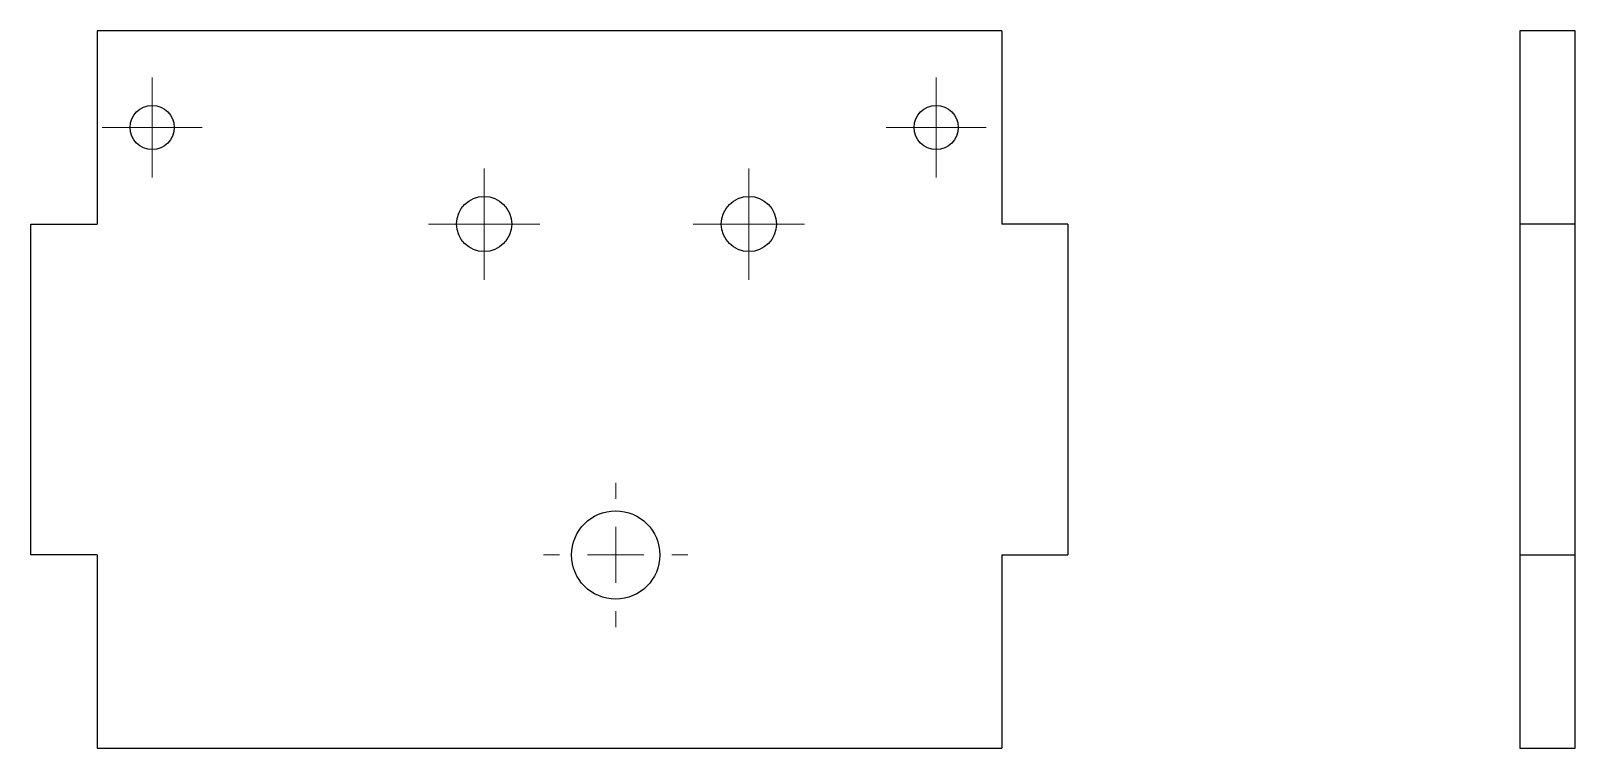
# Model space of a CAD drawing. Header units: millimetres. Extents: x 87 to 227, y 71 to 136.
import ezdxf

# ---------------------------------------------------------------- set-up
doc = ezdxf.new("R2010")
doc.units = ezdxf.units.MM
doc.linetypes.add('Dash Dot', pattern=[7.03, 4.56, -1.14, 0.19, -1.14])
doc.layers.add('DuongTam', color=7, linetype='Dash Dot', lineweight=13)
doc.layers.add('NetDam', color=7, linetype='Continuous', lineweight=35)

# ---------------------------------------------------------------- blocks, each defined once
blk = doc.blocks.new('SW_CENTERMARKSYMBOL_0')
at = {"color": 0, "linetype": 'Continuous', "lineweight": 18}
for p, q in [((0, 0.4), (0, 0.515)), ((0, 0), (0, 0.2)), ((-0.4, 0), (-0.515, 0)), ((0, 0), (-0.2, 0)), ((0, 0), (0, -0.2)), ((0, 0), (0.2, 0)), ((0.4, 0), (0.515, 0)), ((0, -0.4), (0, -0.515))]:
    blk.add_line(p, q, dxfattribs=at)
blk = doc.blocks.new('SW_CENTERMARKSYMBOL_1')
at = {"color": 0, "linetype": 'Continuous', "lineweight": 18}
for p, q in [((0, 0.2), (0, 0.357)), ((0, 0), (0, 0.2)), ((-0.2, 0), (-0.357, 0)), ((0, 0), (-0.2, 0)), ((0, 0), (0, -0.2)), ((0, 0), (0.2, 0)), ((0.2, 0), (0.357, 0)), ((0, -0.2), (0, -0.357))]:
    blk.add_line(p, q, dxfattribs=at)
blk = doc.blocks.new('SW_CENTERMARKSYMBOL_2')
at = {"color": 0, "linetype": 'Continuous', "lineweight": 18}
for p, q in [((0, 0.2), (0, 0.357)), ((0, 0), (0, 0.2)), ((-0.2, 0), (-0.357, 0)), ((0, 0), (-0.2, 0)), ((0, 0), (0, -0.2)), ((0, 0), (0.2, 0)), ((0.2, 0), (0.357, 0)), ((0, -0.2), (0, -0.357))]:
    blk.add_line(p, q, dxfattribs=at)
blk = doc.blocks.new('SW_CENTERMARKSYMBOL_3')
at = {"color": 0, "linetype": 'Continuous', "lineweight": 18}
for p, q in [((0, 0.2), (0, 0.397)), ((0, 0), (0, 0.2)), ((-0.2, 0), (-0.397, 0)), ((0, 0), (-0.2, 0)), ((0, 0), (0, -0.2)), ((0, 0), (0.2, 0)), ((0.2, 0), (0.397, 0)), ((0, -0.2), (0, -0.397))]:
    blk.add_line(p, q, dxfattribs=at)
blk = doc.blocks.new('SW_CENTERMARKSYMBOL_4')
at = {"color": 0, "linetype": 'Continuous', "lineweight": 18}
for p, q in [((0, 0.2), (0, 0.397)), ((0, 0), (0, 0.2)), ((-0.2, 0), (-0.397, 0)), ((0, 0), (-0.2, 0)), ((0, 0), (0, -0.2)), ((0, 0), (0.2, 0)), ((0.2, 0), (0.397, 0)), ((0, -0.2), (0, -0.397))]:
    blk.add_line(p, q, dxfattribs=at)

msp = doc.modelspace()

# ---------------------------------------------------------------- linework, layer by layer
at = {"layer": 'NetDam', "color": 7, "linetype": 'Continuous', "lineweight": 25}
for p, q in [((175.14, 136.46), (93.17, 136.46)), ((93.17, 136.46), (93.17, 118.96)), ((175.14, 136.46), (175.14, 118.96)), ((227.09, 136.46), (222.09, 136.46)), ((222.09, 136.46), (222.09, 118.96)), ((227.09, 118.96), (227.09, 136.46)), ((87.18, 88.98), (87.18, 118.96)), ((87.18, 118.96), (93.17, 118.96)), ((181.14, 118.96), (175.14, 118.96)), ((181.14, 118.96), (181.14, 88.98)), ((222.09, 118.96), (222.09, 88.98)), ((227.09, 118.96), (222.09, 118.96)), ((227.09, 88.98), (227.09, 118.96)), ((93.17, 88.98), (87.18, 88.98)), ((93.17, 88.98), (93.17, 71.48)), ((175.14, 88.98), (181.14, 88.98)), ((175.14, 88.98), (175.14, 71.48)), ((222.09, 88.98), (227.09, 88.98)), ((222.09, 88.98), (222.09, 71.48)), ((227.09, 71.48), (227.09, 88.98)), ((93.17, 71.48), (175.14, 71.48)), ((222.09, 71.48), (227.09, 71.48))]:
    msp.add_line(p, q, dxfattribs=at)
for centre, radius in [((98.17, 127.71), 2), ((169.2, 127.71), 2), ((128.24, 118.96), 2.5), ((152.23, 118.96), 2.5), ((140.16, 88.98), 4)]:
    msp.add_circle(centre, radius, dxfattribs=at)

# ---------------------------------------------------------------- block references
at = {"layer": 'DuongTam', "color": 7, "linetype": 'Continuous', "lineweight": 0, "xscale": 12.6953, "yscale": 12.6953, "zscale": 12.6953}
for name, p in [('SW_CENTERMARKSYMBOL_1', (98.17, 127.71)), ('SW_CENTERMARKSYMBOL_2', (169.2, 127.71)), ('SW_CENTERMARKSYMBOL_4', (128.24, 118.96)), ('SW_CENTERMARKSYMBOL_3', (152.23, 118.96)), ('SW_CENTERMARKSYMBOL_0', (140.16, 88.98))]:
    msp.add_blockref(name, p, dxfattribs=at)

doc.saveas('drawing.dxf')
